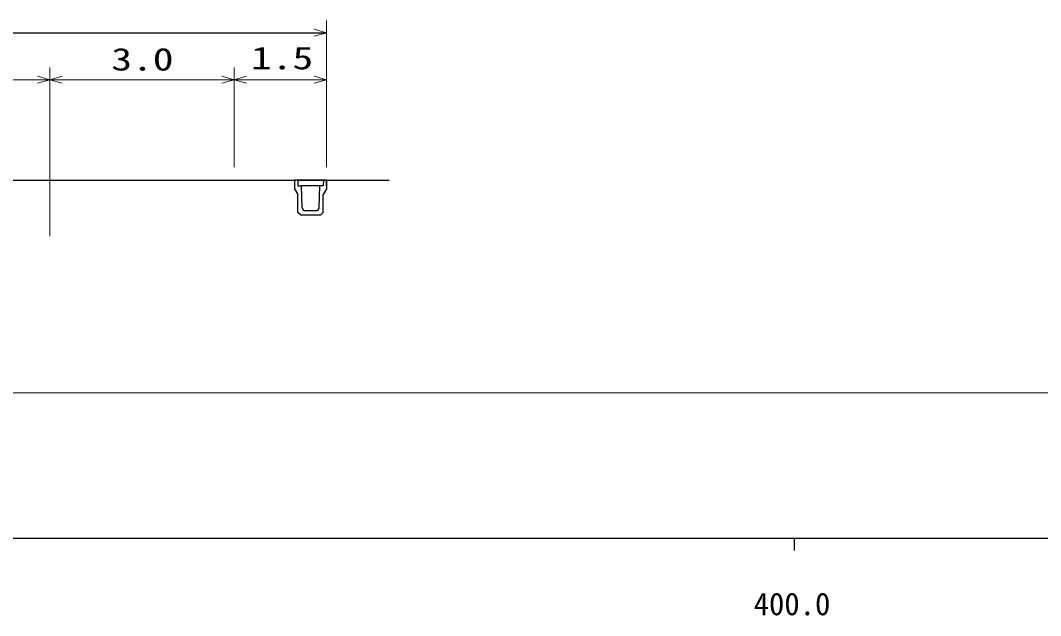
# Model space of a CAD drawing. Units: millimetres, scale not verified. Extents: x 40000 to 680000, y 20000 to 380000.
# Drawn here: x 405142 to 488034, y 198715 to 247038 of the extents above; entities that cross this region are included whole.
import ezdxf
from ezdxf.enums import TextEntityAlignment as Align

# ---------------------------------------------------------------- set-up
doc = ezdxf.new("R2010")
doc.units = ezdxf.units.MM
doc.header["$LTSCALE"] = 1000
for name, color, linetype, lineweight in [('M-BGD', 7, 'Continuous', 25), ('M-STR-HTXT', 7, 'Continuous', 13), ('M-TTL-BAND', 7, 'Continuous', 25)]:
    doc.layers.add(name, color=color, linetype=linetype, lineweight=lineweight)
doc.styles.add('ＭＳ ゴシック', font='')
doc.styles.get('ＭＳ ゴシック').set_extended_font_data('MS Gothic')

msp = doc.modelspace()

# ---------------------------------------------------------------- linework, layer by layer
at = {"layer": 'M-BGD'}
for p, q in [((370022, 246038), (430022, 246038)), ((392522, 234073), (407522, 234073)), ((407522, 234073), (422522, 234073)), ((422522, 234073), (427522, 234073)), ((427422, 234073), (427422, 233373)), ((427672, 234073), (427422, 234073)), ((430022, 234073), (427522, 234073)), ((427672, 234073), (427697, 233598)), ((427672, 234073), (429772, 234073)), ((429772, 234073), (429747, 233598)), ((429772, 234073), (430022, 234073)), ((430022, 233573), (430022, 234073)), ((430022, 234073), (435111, 234073)), ((430022, 234073), (430022, 233373)), ((427422, 233373), (427697, 232897)), ((427697, 233598), (427972, 233598)), ((428038, 231834), (427972, 233598)), ((429472, 233598), (427972, 233598)), ((429405, 231834), (429472, 233598)), ((429747, 233598), (429472, 233598)), ((430022, 233373), (429747, 232897)), ((427697, 231448), (427697, 232897)), ((429747, 231448), (429747, 232897)), ((427897, 231248), (427697, 231448)), ((428287, 231598), (429156, 231598)), ((429547, 231248), (429747, 231448)), ((427897, 231248), (429547, 231248))]:
    msp.add_line(p, q, dxfattribs=at)
for centre, start, end in [((428287, 231848), 183.22717, 269.9549), ((429156, 231848), 270.04509, 356.77281)]:
    msp.add_arc(centre, 250, start, end, dxfattribs=at)
at = {"layer": 'M-STR-HTXT'}
for p, q in [((430022, 247038), (430022, 235115)), ((370022, 246038), (430022, 246038)), ((430022, 246038), (370022, 246038)), ((407522, 243219), (407522, 229519)), ((422522, 243219), (422522, 235115)), ((430022, 243219), (430022, 235115)), ((392522, 242219), (407522, 242219)), ((392522, 242219), (407522, 242219)), ((407522, 242219), (392522, 242219)), ((407522, 242219), (422522, 242219)), ((407522, 242219), (422522, 242219)), ((422522, 242219), (407522, 242219)), ((422522, 242219), (430022, 242219)), ((422522, 242219), (430022, 242219)), ((430022, 242219), (422522, 242219)), ((279279, 216807), (517472, 216807))]:
    msp.add_line(p, q, dxfattribs=at)
for points in [[(429022, 246326), (430022, 246038), (429022, 245753)], [(406522, 242507), (407522, 242219), (406522, 241934)], [(408522, 241932), (407522, 242219), (408522, 242504)], [(421522, 242507), (422522, 242219), (421522, 241934)], [(423522, 241932), (422522, 242219), (423522, 242504)], [(429022, 242507), (430022, 242219), (429022, 241934)]]:
    msp.add_lwpolyline(points, dxfattribs=at)
at = {"layer": 'M-TTL-BAND'}
for p, q in [((40000, 205000), (579000, 205000)), ((468000, 205000), (468000, 204000))]:
    msp.add_line(p, q, dxfattribs=at)

# ---------------------------------------------------------------- texts
at = {"layer": 'M-STR-HTXT', "style": 'ＭＳ ゴシック', "width": 1.35}
for s, p in [('3.0', (412534, 242419)), ('1.5', (423884, 242519))]:
    msp.add_text(s, height=1833, dxfattribs=at).set_placement(p, align=Align.BOTTOM_LEFT)
at = {"layer": 'M-TTL-BAND', "style": 'ＭＳ ゴシック'}
msp.add_text('400.0', height=1833, dxfattribs=at).set_placement((464719, 198195), align=Align.BOTTOM_LEFT)

doc.saveas('drawing.dxf')
